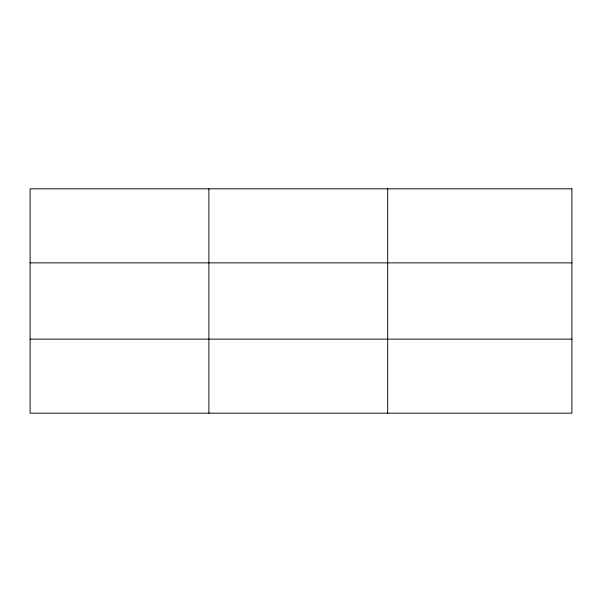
<?xml version="1.0" encoding="UTF-8"?>
<svg xmlns="http://www.w3.org/2000/svg" width="602" height="602" viewBox="0 0 602 602"><rect width="100%" height="100%" fill="white"/><g stroke="black" fill="none" stroke-linecap="round" stroke-linejoin="round"><path stroke-width="0.9" d="M208.894 413.175L208.894 188.825M387.688 413.175L387.688 188.825M30.1 262.863L571.9 262.863M30.1 339.137L571.9 339.137M571.9 188.825L571.9 413.175L30.1 413.175L30.1 188.825L571.9 188.825"/></g></svg>
